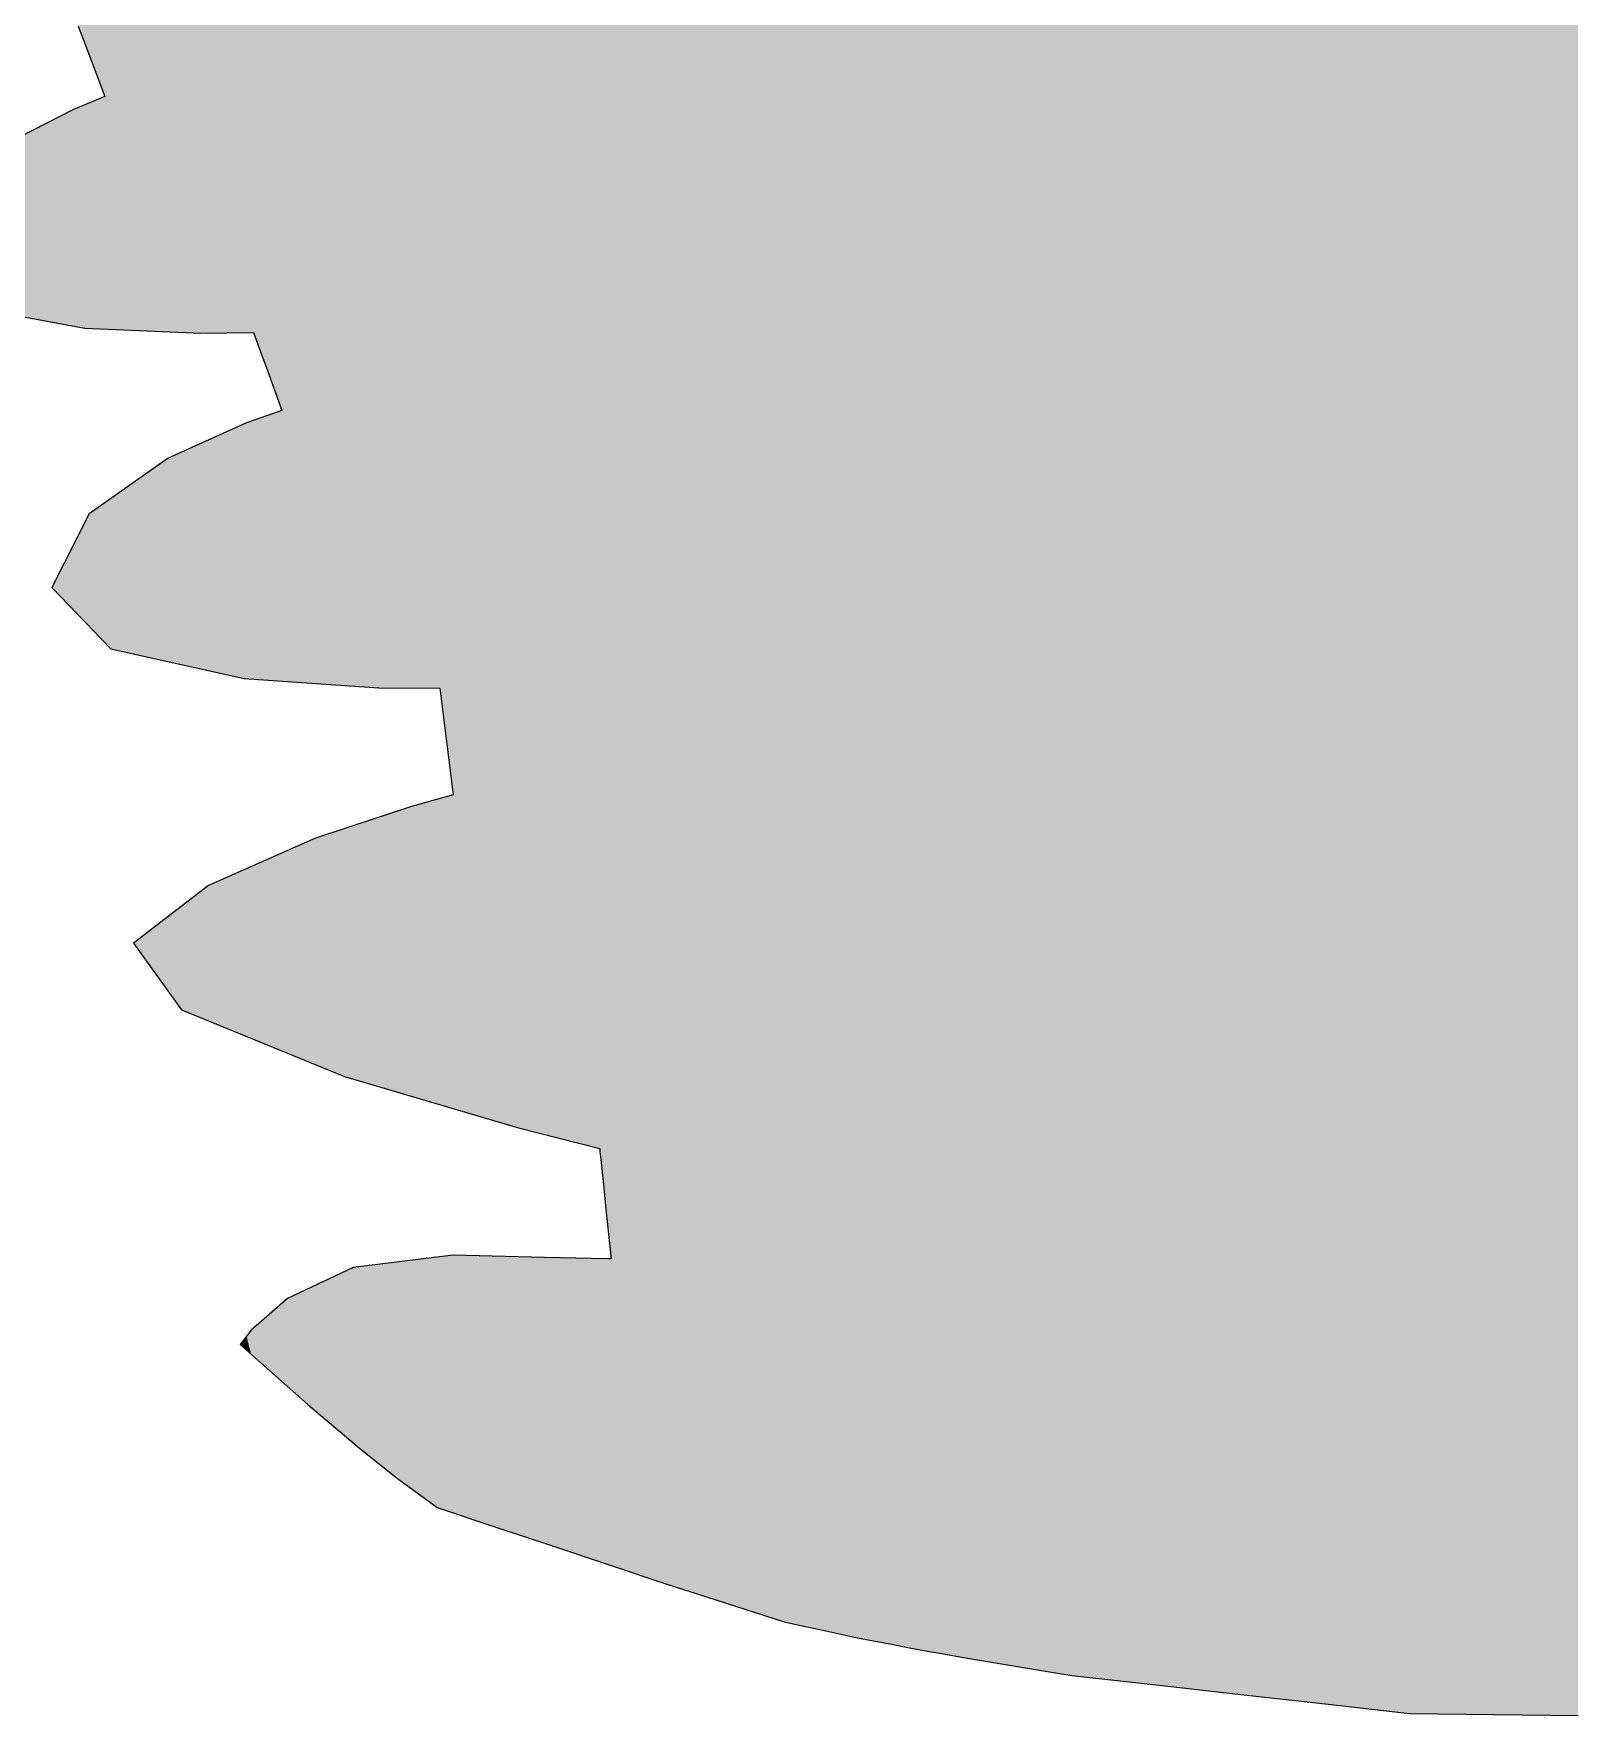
# Model space of a CAD drawing. Extents: x 100.5 to 179.4, y -130.4 to -85.9.
# Drawn here: x 121.7 to 139.99, y -130.34 to -110.41 of the extents above; entities that cross this region are included whole.
import ezdxf

# ---------------------------------------------------------------- set-up
doc = ezdxf.new("R2010")
doc.units = 0
doc.layers.add('LAYER_1', color=7, linetype='CONTINUOUS')

# ---------------------------------------------------------------- blocks, each defined once
blk = doc.blocks.new('*U1')
at = {"layer": 'LAYER_1', "color": 1}
for points in [[(122.23, -110.32), (122.23, -85.893), (122.309, -110.528)], [(122.309, -110.528), (122.23, -85.893), (122.309, -85.893)], [(122.309, -110.528), (122.309, -85.893), (122.36, -110.662)], [(122.36, -110.662), (122.309, -85.893), (122.36, -85.893)], [(122.36, -110.662), (122.36, -85.893), (122.388, -110.737)], [(122.388, -110.737), (122.36, -85.893), (122.388, -85.893)], [(122.388, -110.737), (122.388, -85.893), (122.467, -110.945)], [(122.467, -110.945), (122.388, -85.893), (122.467, -85.893)], [(122.467, -110.945), (122.467, -85.893), (122.546, -111.154)], [(122.546, -111.154), (122.467, -85.893), (122.546, -85.893)], [(122.546, -113.909), (122.546, -85.893), (122.614, -113.912)], [(122.614, -113.912), (122.546, -85.893), (122.614, -85.893)], [(122.614, -113.912), (122.614, -85.893), (122.884, -113.924)], [(122.884, -113.924), (122.614, -85.893), (122.884, -85.893)], [(122.884, -113.924), (122.884, -85.893), (123.296, -113.941)], [(123.296, -113.941), (122.884, -85.893), (123.296, -85.893)], [(123.296, -113.941), (123.296, -85.893), (123.452, -113.948)], [(123.452, -113.948), (123.296, -85.893), (123.452, -85.893)], [(123.452, -113.948), (123.452, -85.893), (123.683, -113.958)], [(123.683, -113.958), (123.452, -85.893), (123.683, -85.893)], [(123.683, -113.958), (123.683, -85.893), (123.771, -113.957)], [(123.771, -113.957), (123.683, -85.893), (123.771, -85.893)], [(123.771, -113.957), (123.771, -85.893), (124.147, -113.952)], [(124.147, -113.952), (123.771, -85.893), (124.147, -85.893)], [(124.147, -113.952), (124.147, -85.893), (124.197, -113.951)], [(124.197, -113.951), (124.147, -85.893), (124.197, -85.893)], [(124.197, -113.951), (124.197, -85.893), (124.223, -113.951)], [(124.223, -113.951), (124.197, -85.893), (124.223, -85.893)], [(124.223, -113.951), (124.223, -85.893), (124.278, -113.95)], [(124.278, -113.95), (124.223, -85.893), (124.278, -85.893)], [(124.278, -113.95), (124.278, -85.893), (124.304, -113.95)], [(124.304, -113.95), (124.278, -85.893), (124.304, -85.893)], [(124.304, -113.95), (124.304, -85.893), (124.389, -114.181)], [(124.389, -114.181), (124.304, -85.893), (124.389, -85.893)], [(124.389, -114.181), (124.389, -85.893), (124.474, -114.412)], [(124.474, -114.412), (124.389, -85.893), (124.474, -85.893)], [(124.474, -114.412), (124.474, -85.893), (124.558, -114.643)], [(124.558, -114.643), (124.474, -85.893), (124.558, -85.893)], [(124.558, -114.643), (124.558, -85.893), (124.643, -114.874)], [(124.643, -114.874), (124.558, -85.893), (124.643, -85.893)], [(124.643, -118.081), (124.643, -85.893), (124.707, -118.085)], [(124.707, -118.085), (124.643, -85.893), (124.707, -85.893)], [(124.707, -118.085), (124.707, -85.893), (124.948, -118.102)], [(124.948, -118.102), (124.707, -85.893), (124.948, -85.893)], [(124.948, -118.102), (124.948, -85.893), (125.04, -118.108)], [(125.04, -118.108), (124.948, -85.893), (125.04, -85.893)], [(125.04, -118.108), (125.04, -85.893), (125.384, -118.132)], [(125.384, -118.132), (125.04, -85.893), (125.384, -85.893)], [(125.384, -118.132), (125.384, -85.893), (125.488, -118.139)], [(125.488, -118.139), (125.384, -85.893), (125.488, -85.893)], [(125.488, -118.139), (125.488, -85.893), (125.561, -118.144)], [(125.561, -118.144), (125.488, -85.893), (125.561, -85.893)], [(125.561, -118.144), (125.561, -85.893), (125.789, -118.16)], [(125.789, -118.16), (125.561, -85.893), (125.789, -85.893)], [(125.789, -118.16), (125.789, -85.893), (126.013, -118.161)], [(126.013, -118.161), (125.789, -85.893), (126.013, -85.893)], [(126.013, -118.161), (126.013, -85.893), (126.178, -118.163)], [(126.178, -118.163), (126.013, -85.893), (126.178, -85.893)], [(126.178, -118.163), (126.178, -85.893), (126.333, -118.164)], [(126.333, -118.164), (126.178, -85.893), (126.333, -85.893)], [(126.333, -118.164), (126.333, -85.893), (126.352, -118.164)], [(126.352, -118.164), (126.333, -85.893), (126.352, -85.893)], [(126.352, -118.164), (126.352, -85.893), (126.388, -118.165)], [(126.388, -118.165), (126.352, -85.893), (126.388, -85.893)], [(126.388, -118.165), (126.388, -85.893), (126.434, -118.165)], [(126.434, -118.165), (126.388, -85.893), (126.434, -85.893)], [(126.434, -118.165), (126.434, -85.893), (126.482, -118.165)], [(126.482, -118.165), (126.434, -85.893), (126.482, -85.893)], [(126.482, -118.165), (126.482, -85.893), (126.514, -118.166)], [(126.514, -118.166), (126.482, -85.893), (126.514, -85.893)], [(126.514, -118.166), (126.514, -85.893), (126.553, -118.481)], [(126.553, -118.481), (126.514, -85.893), (126.553, -85.893)], [(126.553, -118.481), (126.553, -85.893), (126.593, -118.797)], [(126.593, -118.797), (126.553, -85.893), (126.593, -85.893)], [(126.593, -118.797), (126.593, -85.893), (126.632, -119.112)], [(126.632, -119.112), (126.593, -85.893), (126.632, -85.893)], [(126.632, -119.112), (126.632, -85.893), (126.672, -119.428)], [(126.672, -119.428), (126.632, -85.893), (126.672, -85.893)], [(126.672, -123.148), (126.672, -85.893), (127.166, -123.295)], [(127.166, -123.295), (126.672, -85.893), (127.166, -85.893)], [(127.166, -123.295), (127.166, -85.893), (127.446, -123.377)], [(127.446, -123.377), (127.166, -85.893), (127.446, -85.893)], [(127.446, -123.377), (127.446, -85.893), (127.754, -123.456)], [(127.754, -123.456), (127.446, -85.893), (127.754, -85.893)], [(127.754, -123.456), (127.754, -85.893), (127.849, -123.48)], [(127.849, -123.48), (127.754, -85.893), (127.849, -85.893)], [(127.849, -123.48), (127.849, -85.893), (128.309, -123.597)], [(128.309, -123.597), (127.849, -85.893), (128.309, -85.893)], [(128.309, -123.597), (128.309, -85.893), (128.408, -123.622)], [(128.408, -123.622), (128.309, -85.893), (128.408, -85.893)], [(128.408, -123.622), (128.408, -85.893), (128.411, -123.654)], [(128.411, -123.654), (128.408, -85.893), (128.411, -85.893)], [(128.411, -123.654), (128.411, -85.893), (128.414, -123.686)], [(128.414, -123.686), (128.411, -85.893), (128.414, -85.893)], [(128.414, -123.686), (128.414, -85.893), (128.418, -123.719)], [(128.418, -123.719), (128.414, -85.893), (128.418, -85.893)], [(128.418, -123.719), (128.418, -85.893), (128.421, -123.751)], [(128.421, -123.751), (128.418, -85.893), (128.421, -85.893)], [(128.421, -123.751), (128.421, -85.893), (128.452, -124.045)], [(128.452, -124.045), (128.421, -85.893), (128.452, -85.893)], [(128.452, -124.045), (128.452, -85.893), (128.482, -124.34)], [(128.482, -124.34), (128.452, -85.893), (128.482, -85.893)], [(128.482, -124.34), (128.482, -85.893), (128.513, -124.635)], [(128.513, -124.635), (128.482, -85.893), (128.513, -85.893)], [(128.513, -124.635), (128.513, -85.893), (128.514, -124.647)], [(128.514, -124.647), (128.513, -85.893), (128.514, -85.893)], [(128.514, -124.647), (128.514, -85.893), (128.532, -124.825)], [(128.532, -124.825), (128.514, -85.893), (128.532, -85.893)], [(128.532, -124.825), (128.532, -85.893), (128.543, -124.929)], [(128.543, -124.929), (128.532, -85.893), (128.543, -85.893)], [(128.543, -128.562), (128.543, -85.893), (129.216, -128.787)], [(129.216, -128.787), (128.543, -85.893), (129.216, -85.893)], [(129.216, -128.787), (129.216, -85.893), (129.561, -128.898)], [(129.561, -128.898), (129.216, -85.893), (129.561, -85.893)], [(129.561, -128.898), (129.561, -85.893), (129.905, -129.008)], [(129.905, -129.008), (129.561, -85.893), (129.905, -85.893)], [(129.905, -129.008), (129.905, -85.893), (130.25, -129.118)], [(130.25, -129.118), (129.905, -85.893), (130.25, -85.893)], [(130.25, -129.118), (130.25, -85.893), (130.595, -129.229)], [(130.595, -129.229), (130.25, -85.893), (130.595, -85.893)], [(130.595, -129.229), (130.595, -85.893), (130.807, -129.275)], [(130.807, -129.275), (130.595, -85.893), (130.807, -85.893)], [(130.807, -129.275), (130.807, -85.893), (131.018, -129.321)], [(131.018, -129.321), (130.807, -85.893), (131.018, -85.893)], [(131.018, -129.321), (131.018, -85.893), (131.229, -129.368)], [(131.229, -129.368), (131.018, -85.893), (131.229, -85.893)], [(131.229, -129.368), (131.229, -85.893), (131.441, -129.414)], [(131.441, -129.414), (131.229, -85.893), (131.441, -85.893)], [(131.441, -129.414), (131.441, -85.893), (131.653, -129.455)], [(131.653, -129.455), (131.441, -85.893), (131.653, -85.893)], [(131.653, -129.455), (131.653, -85.893), (131.866, -129.495)], [(131.866, -129.495), (131.653, -85.893), (131.866, -85.893)], [(131.866, -129.495), (131.866, -85.893), (132.079, -129.536)], [(132.079, -129.536), (131.866, -85.893), (132.079, -85.893)], [(132.079, -129.536), (132.079, -85.893), (132.292, -129.576)], [(132.292, -129.576), (132.079, -85.893), (132.292, -85.893)], [(132.292, -129.576), (132.292, -85.893), (132.505, -129.613)], [(132.505, -129.613), (132.292, -85.893), (132.505, -85.893)], [(132.505, -129.613), (132.505, -85.893), (132.719, -129.65)], [(132.719, -129.65), (132.505, -85.893), (132.719, -85.893)], [(132.719, -129.65), (132.719, -85.893), (132.932, -129.687)], [(132.932, -129.687), (132.719, -85.893), (132.932, -85.893)], [(132.932, -129.687), (132.932, -85.893), (133.145, -129.723)], [(133.145, -129.723), (132.932, -85.893), (133.145, -85.893)], [(133.145, -129.723), (133.145, -85.893), (133.359, -129.758)], [(133.359, -129.758), (133.145, -85.893), (133.359, -85.893)], [(133.359, -129.758), (133.359, -85.893), (133.573, -129.793)], [(133.573, -129.793), (133.359, -85.893), (133.573, -85.893)], [(133.573, -129.793), (133.573, -85.893), (133.787, -129.828)], [(133.787, -129.828), (133.573, -85.893), (133.787, -85.893)], [(133.787, -129.828), (133.787, -85.893), (134.001, -129.863)], [(134.001, -129.863), (133.787, -85.893), (134.001, -85.893)], [(134.001, -129.863), (134.001, -85.893), (135.002, -129.976)], [(135.002, -129.976), (134.001, -85.893), (135.002, -85.893)], [(135.002, -129.976), (135.002, -85.893), (136.003, -130.089)], [(136.003, -130.089), (135.002, -85.893), (136.003, -85.893)], [(136.003, -130.089), (136.003, -85.893), (137.005, -130.201)], [(137.005, -130.201), (136.003, -85.893), (137.005, -85.893)], [(137.005, -130.201), (137.005, -85.893), (138.006, -130.314)], [(138.006, -130.314), (137.005, -85.893), (138.006, -85.893)], [(138.006, -130.314), (138.006, -85.893), (139.004, -130.326)], [(139.004, -130.326), (138.006, -85.893), (139.004, -85.893)], [(139.004, -130.326), (139.004, -85.893), (139.984, -130.337)], [(139.984, -130.337), (139.004, -85.893), (139.984, -85.893)], [(139.984, -130.337), (139.984, -85.893), (140.001, -130.337)], [(140.001, -130.337), (139.984, -85.893), (140.001, -85.893)], [(122.467, -113.906), (122.388, -111.219), (122.467, -111.186)], [(122.546, -113.909), (122.467, -111.186), (122.546, -111.154)], [(122.467, -113.906), (122.467, -111.186), (122.546, -113.909)], [(122.174, -113.874), (121.915, -111.44), (122.174, -111.307)], [(122.23, -113.884), (122.174, -111.307), (122.23, -111.284)], [(122.174, -113.874), (122.174, -111.307), (122.23, -113.884)], [(122.309, -113.899), (122.23, -111.284), (122.309, -111.252)], [(122.23, -113.884), (122.23, -111.284), (122.309, -113.899)], [(122.36, -113.901), (122.309, -111.252), (122.36, -111.231)], [(122.309, -113.899), (122.309, -111.252), (122.36, -113.901)], [(122.388, -113.902), (122.36, -111.231), (122.388, -111.219)], [(122.36, -113.901), (122.36, -111.231), (122.388, -113.902)], [(122.388, -113.902), (122.388, -111.219), (122.467, -113.906)], [(121.915, -113.827), (121.486, -111.66), (121.915, -111.44)], [(121.915, -113.827), (121.915, -111.44), (122.174, -113.874)], [(121.486, -113.749), (121.486, -111.66), (121.915, -113.827)], [(124.389, -118.063), (124.304, -114.992), (124.389, -114.963)], [(124.474, -118.069), (124.389, -114.963), (124.474, -114.933)], [(124.389, -118.063), (124.389, -114.963), (124.474, -118.069)], [(124.558, -118.075), (124.474, -114.933), (124.558, -114.903)], [(124.474, -118.069), (124.474, -114.933), (124.558, -118.075)], [(124.643, -118.081), (124.558, -114.903), (124.643, -114.874)], [(124.558, -118.075), (124.558, -114.903), (124.643, -118.081)], [(124.147, -118.039), (123.771, -115.225), (124.147, -115.055)], [(124.197, -118.05), (124.147, -115.055), (124.197, -115.032)], [(124.147, -118.039), (124.147, -115.055), (124.197, -118.05)], [(124.223, -118.052), (124.197, -115.032), (124.223, -115.021)], [(124.197, -118.05), (124.197, -115.032), (124.223, -118.052)], [(124.278, -118.056), (124.223, -115.021), (124.278, -115.001)], [(124.223, -118.052), (124.223, -115.021), (124.278, -118.056)], [(124.304, -118.057), (124.278, -115.001), (124.304, -114.992)], [(124.278, -118.056), (124.278, -115.001), (124.304, -118.057)], [(124.304, -118.057), (124.304, -114.992), (124.389, -118.063)], [(123.452, -117.885), (123.296, -115.44), (123.452, -115.369)], [(123.683, -117.936), (123.452, -115.369), (123.683, -115.265)], [(123.452, -117.885), (123.452, -115.369), (123.683, -117.936)], [(123.771, -117.956), (123.683, -115.265), (123.771, -115.225)], [(123.683, -117.936), (123.683, -115.265), (123.771, -117.956)], [(123.771, -117.956), (123.771, -115.225), (124.147, -118.039)], [(123.296, -117.85), (122.884, -115.731), (123.296, -115.44)], [(123.296, -117.85), (123.296, -115.44), (123.452, -117.885)], [(122.884, -117.759), (122.614, -115.921), (122.884, -115.731)], [(122.884, -117.759), (122.884, -115.731), (123.296, -117.85)], [(122.546, -117.628), (122.467, -116.025), (122.546, -115.97)], [(122.614, -117.7), (122.546, -115.97), (122.614, -115.921)], [(122.546, -117.628), (122.546, -115.97), (122.614, -117.7)], [(122.614, -117.7), (122.614, -115.921), (122.884, -117.759)], [(122.36, -117.435), (122.309, -116.2), (122.36, -116.101)], [(122.388, -117.464), (122.36, -116.101), (122.388, -116.081)], [(122.36, -117.435), (122.36, -116.101), (122.388, -117.464)], [(122.467, -117.546), (122.388, -116.081), (122.467, -116.025)], [(122.388, -117.464), (122.388, -116.081), (122.467, -117.546)], [(122.467, -117.546), (122.467, -116.025), (122.546, -117.628)], [(122.23, -117.299), (122.174, -116.464), (122.23, -116.354)], [(122.309, -117.382), (122.23, -116.354), (122.309, -116.2)], [(122.23, -117.299), (122.23, -116.354), (122.309, -117.382)], [(122.309, -117.382), (122.309, -116.2), (122.36, -117.435)], [(122.174, -117.241), (121.915, -116.971), (122.174, -116.464)], [(122.174, -117.241), (122.174, -116.464), (122.23, -117.299)], [(126.333, -123.048), (126.178, -119.567), (126.333, -119.523)], [(126.352, -123.054), (126.333, -119.523), (126.352, -119.518)], [(126.333, -123.048), (126.333, -119.523), (126.352, -123.054)], [(126.388, -123.065), (126.352, -119.518), (126.388, -119.508)], [(126.352, -123.054), (126.352, -119.518), (126.388, -123.065)], [(126.434, -123.078), (126.388, -119.508), (126.434, -119.495)], [(126.388, -123.065), (126.388, -119.508), (126.434, -123.078)], [(126.482, -123.093), (126.434, -119.495), (126.482, -119.481)], [(126.434, -123.078), (126.434, -119.495), (126.482, -123.093)], [(126.514, -123.102), (126.482, -119.481), (126.514, -119.472)], [(126.482, -123.093), (126.482, -119.481), (126.514, -123.102)], [(126.553, -123.113), (126.514, -119.472), (126.553, -119.461)], [(126.514, -123.102), (126.514, -119.472), (126.553, -123.113)], [(126.593, -123.125), (126.553, -119.461), (126.593, -119.45)], [(126.553, -123.113), (126.553, -119.461), (126.593, -123.125)], [(126.632, -123.137), (126.593, -119.45), (126.632, -119.439)], [(126.593, -123.125), (126.593, -119.45), (126.632, -123.137)], [(126.672, -123.148), (126.632, -119.439), (126.672, -119.428)], [(126.632, -123.137), (126.632, -119.439), (126.672, -123.148)], [(125.789, -122.887), (125.561, -119.771), (125.789, -119.696)], [(126.013, -122.954), (125.789, -119.696), (126.013, -119.621)], [(125.789, -122.887), (125.789, -119.696), (126.013, -122.954)], [(126.178, -123.003), (126.013, -119.621), (126.178, -119.567)], [(126.013, -122.954), (126.013, -119.621), (126.178, -123.003)], [(126.178, -123.003), (126.178, -119.567), (126.333, -123.048)], [(125.04, -122.627), (124.948, -119.984), (125.04, -119.944)], [(125.384, -122.768), (125.04, -119.944), (125.384, -119.83)], [(125.04, -122.627), (125.04, -119.944), (125.384, -122.768)], [(125.488, -122.798), (125.384, -119.83), (125.488, -119.795)], [(125.384, -122.768), (125.384, -119.83), (125.488, -122.798)], [(125.561, -122.82), (125.488, -119.795), (125.561, -119.771)], [(125.488, -122.798), (125.488, -119.795), (125.561, -122.82)], [(125.561, -122.82), (125.561, -119.771), (125.789, -122.887)], [(124.558, -122.429), (124.474, -120.193), (124.558, -120.156)], [(124.643, -122.464), (124.558, -120.156), (124.643, -120.119)], [(124.558, -122.429), (124.558, -120.156), (124.643, -122.464)], [(124.707, -122.491), (124.643, -120.119), (124.707, -120.09)], [(124.643, -122.464), (124.643, -120.119), (124.707, -122.491)], [(124.948, -122.589), (124.707, -120.09), (124.948, -119.984)], [(124.707, -122.491), (124.707, -120.09), (124.948, -122.589)], [(124.948, -122.589), (124.948, -119.984), (125.04, -122.627)], [(124.147, -122.261), (123.771, -120.503), (124.147, -120.337)], [(124.197, -122.281), (124.147, -120.337), (124.197, -120.315)], [(124.147, -122.261), (124.147, -120.337), (124.197, -122.281)], [(124.223, -122.292), (124.197, -120.315), (124.223, -120.304)], [(124.197, -122.281), (124.197, -120.315), (124.223, -122.292)], [(124.278, -122.315), (124.223, -120.304), (124.278, -120.279)], [(124.223, -122.292), (124.223, -120.304), (124.278, -122.315)], [(124.304, -122.325), (124.278, -120.279), (124.304, -120.268)], [(124.278, -122.315), (124.278, -120.279), (124.304, -122.325)], [(124.389, -122.36), (124.304, -120.268), (124.389, -120.231)], [(124.304, -122.325), (124.304, -120.268), (124.389, -122.36)], [(124.474, -122.395), (124.389, -120.231), (124.474, -120.193)], [(124.389, -122.36), (124.389, -120.231), (124.474, -122.395)], [(124.474, -122.395), (124.474, -120.193), (124.558, -122.429)], [(123.771, -122.107), (123.683, -120.571), (123.771, -120.503)], [(123.771, -122.107), (123.771, -120.503), (124.147, -122.261)], [(123.452, -121.976), (123.296, -120.869), (123.452, -120.749)], [(123.683, -122.071), (123.452, -120.749), (123.683, -120.571)], [(123.452, -121.976), (123.452, -120.749), (123.683, -122.071)], [(123.683, -122.071), (123.683, -120.571), (123.771, -122.107)], [(123.296, -121.758), (122.884, -121.187), (123.296, -120.869)], [(123.296, -121.758), (123.296, -120.869), (123.452, -121.976)], [(126.333, -127.765), (126.178, -124.945), (126.333, -124.926)], [(126.352, -127.778), (126.333, -124.926), (126.352, -124.924)], [(126.333, -127.765), (126.333, -124.926), (126.352, -127.778)], [(126.388, -127.804), (126.352, -124.924), (126.388, -124.919)], [(126.352, -127.778), (126.352, -124.924), (126.388, -127.804)], [(126.434, -127.837), (126.388, -124.919), (126.434, -124.914)], [(126.388, -127.804), (126.388, -124.919), (126.434, -127.837)], [(126.482, -127.874), (126.434, -124.914), (126.482, -124.908)], [(126.434, -127.837), (126.434, -124.914), (126.482, -127.874)], [(126.514, -127.884), (126.482, -124.908), (126.514, -124.904)], [(126.482, -127.874), (126.482, -124.908), (126.514, -127.884)], [(126.553, -127.897), (126.514, -124.904), (126.553, -124.899)], [(126.514, -127.884), (126.514, -124.904), (126.553, -127.897)], [(126.593, -127.911), (126.553, -124.899), (126.593, -124.894)], [(126.553, -127.897), (126.553, -124.899), (126.593, -127.911)], [(126.632, -127.924), (126.593, -124.894), (126.632, -124.889)], [(126.593, -127.911), (126.593, -124.894), (126.632, -127.924)], [(126.672, -127.937), (126.632, -124.889), (126.672, -124.884)], [(126.632, -127.924), (126.632, -124.889), (126.672, -127.937)], [(126.672, -127.937), (126.672, -124.884), (127.166, -128.102)], [(127.166, -128.102), (126.672, -124.884), (127.166, -124.896)], [(127.166, -128.102), (127.166, -124.896), (127.446, -128.196)], [(127.446, -128.196), (127.166, -124.896), (127.446, -124.903)], [(127.446, -128.196), (127.446, -124.903), (127.754, -128.299)], [(127.754, -128.299), (127.446, -124.903), (127.754, -124.91)], [(127.754, -128.299), (127.754, -124.91), (127.849, -128.33)], [(127.849, -128.33), (127.754, -124.91), (127.849, -124.913)], [(127.849, -128.33), (127.849, -124.913), (128.309, -128.484)], [(128.309, -128.484), (127.849, -124.913), (128.309, -124.924)], [(128.309, -128.484), (128.309, -124.924), (128.408, -128.517)], [(128.408, -128.517), (128.309, -124.924), (128.408, -124.926)], [(128.408, -128.517), (128.408, -124.926), (128.411, -128.518)], [(128.411, -128.518), (128.408, -124.926), (128.411, -124.926)], [(128.411, -128.518), (128.411, -124.926), (128.414, -128.519)], [(128.414, -128.519), (128.411, -124.926), (128.414, -124.926)], [(128.414, -128.519), (128.414, -124.926), (128.418, -128.521)], [(128.418, -128.521), (128.414, -124.926), (128.418, -124.926)], [(128.418, -128.521), (128.418, -124.926), (128.421, -128.522)], [(128.421, -128.522), (128.418, -124.926), (128.421, -124.926)], [(128.421, -128.522), (128.421, -124.926), (128.452, -128.532)], [(128.452, -128.532), (128.421, -124.926), (128.452, -124.927)], [(128.452, -128.532), (128.452, -124.927), (128.482, -128.542)], [(128.482, -128.542), (128.452, -124.927), (128.482, -124.928)], [(128.482, -128.542), (128.482, -124.928), (128.513, -128.552)], [(128.513, -128.552), (128.482, -124.928), (128.513, -124.929)], [(128.513, -128.552), (128.513, -124.929), (128.514, -128.553)], [(128.514, -128.553), (128.513, -124.929), (128.514, -124.929)], [(128.514, -128.553), (128.514, -124.929), (128.532, -128.559)], [(128.532, -128.559), (128.514, -124.929), (128.532, -124.929)], [(128.532, -128.559), (128.532, -124.929), (128.543, -128.562)], [(128.543, -128.562), (128.532, -124.929), (128.543, -124.929)], [(125.384, -127.021), (125.04, -125.241), (125.384, -125.08)], [(125.488, -127.109), (125.384, -125.08), (125.488, -125.031)], [(125.384, -127.021), (125.384, -125.08), (125.488, -127.109)], [(125.561, -127.171), (125.488, -125.031), (125.561, -125.022)], [(125.488, -127.109), (125.488, -125.031), (125.561, -127.171)], [(125.789, -127.353), (125.561, -125.022), (125.789, -124.993)], [(125.561, -127.171), (125.561, -125.022), (125.789, -127.353)], [(126.013, -127.532), (125.789, -124.993), (126.013, -124.966)], [(125.789, -127.353), (125.789, -124.993), (126.013, -127.532)], [(126.178, -127.652), (126.013, -124.966), (126.178, -124.945)], [(126.013, -127.532), (126.013, -124.966), (126.178, -127.652)], [(126.178, -127.652), (126.178, -124.945), (126.333, -127.765)], [(124.948, -126.652), (124.707, -125.397), (124.948, -125.284)], [(125.04, -126.73), (124.948, -125.284), (125.04, -125.241)], [(124.948, -126.652), (124.948, -125.284), (125.04, -126.73)], [(125.04, -126.73), (125.04, -125.241), (125.384, -127.021)], [(124.558, -126.308), (124.474, -125.601), (124.558, -125.527)], [(124.643, -126.382), (124.558, -125.527), (124.643, -125.454)], [(124.558, -126.308), (124.558, -125.527), (124.643, -126.382)], [(124.707, -126.44), (124.643, -125.454), (124.707, -125.397)], [(124.643, -126.382), (124.643, -125.454), (124.707, -126.44)], [(124.707, -126.44), (124.707, -125.397), (124.948, -126.652)], [(124.389, -126.158), (124.304, -125.749), (124.389, -125.675)], [(124.474, -126.233), (124.389, -125.675), (124.474, -125.601)], [(124.389, -126.158), (124.389, -125.675), (124.474, -126.233)], [(124.474, -126.233), (124.474, -125.601), (124.558, -126.308)], [(124.197, -125.989), (124.147, -125.944), (124.197, -125.877)], [(124.223, -126.011), (124.197, -125.877), (124.223, -125.844)], [(124.197, -125.989), (124.197, -125.877), (124.223, -126.011)], [(124.278, -126.06), (124.223, -125.844), (124.278, -125.772)], [(124.223, -126.011), (124.223, -125.844), (124.278, -126.06)], [(124.304, -126.083), (124.278, -125.772), (124.304, -125.749)], [(124.278, -126.06), (124.278, -125.772), (124.304, -126.083)], [(124.304, -126.083), (124.304, -125.749), (124.389, -126.158)]]:
    blk.add_solid(points, dxfattribs=at)

msp = doc.modelspace()

# ---------------------------------------------------------------- linework, layer by layer
at = {"layer": 'LAYER_1'}
for points in [[(122.23, -110.32), (122.309, -110.528), (122.388, -110.737), (122.467, -110.945), (122.546, -111.154), (122.174, -111.307), (121.362, -111.723)], [(120.918, -113.645), (122.309, -113.899), (123.683, -113.958), (124.304, -113.95), (124.389, -114.181), (124.474, -114.412), (124.558, -114.643), (124.643, -114.874), (124.223, -115.021), (123.296, -115.44), (122.36, -116.101), (121.915, -116.971), (122.614, -117.7), (124.197, -118.05), (125.789, -118.16), (126.514, -118.166), (126.553, -118.481), (126.593, -118.797), (126.632, -119.112), (126.672, -119.428), (126.178, -119.567), (125.04, -119.944), (123.771, -120.503), (122.884, -121.187), (123.452, -121.976), (125.384, -122.768), (127.446, -123.377), (128.408, -123.622), (128.411, -123.654), (128.414, -123.686), (128.418, -123.719), (128.421, -123.751), (128.452, -124.045), (128.482, -124.34), (128.513, -124.635), (128.543, -124.929), (128.514, -124.929), (128.309, -124.924), (127.754, -124.91), (126.672, -124.884), (125.488, -125.031), (124.707, -125.397), (124.278, -125.772), (124.147, -125.944), (124.948, -126.652), (125.561, -127.171), (126.013, -127.532), (126.333, -127.765), (126.352, -127.778), (126.388, -127.804), (126.434, -127.837), (126.482, -127.874), (127.166, -128.102), (127.849, -128.33), (128.532, -128.559), (129.216, -128.787), (129.561, -128.898), (129.905, -129.008), (130.25, -129.118), (130.595, -129.229), (130.807, -129.275), (131.018, -129.321), (131.229, -129.368), (131.441, -129.414), (131.653, -129.455), (131.866, -129.495), (132.079, -129.536), (132.292, -129.576), (132.505, -129.613), (132.719, -129.65), (132.932, -129.687), (133.145, -129.723), (133.359, -129.758), (133.573, -129.793), (133.787, -129.828), (134.001, -129.863), (135.002, -129.976), (136.003, -130.089), (137.005, -130.201), (138.006, -130.314), (139.004, -130.326), (140.001, -130.337)]]:
    msp.add_lwpolyline(points, dxfattribs=at)

# ---------------------------------------------------------------- block references
at = {"layer": 'LAYER_1', "color": 1}
msp.add_blockref('*U1', (0, 0), dxfattribs=at)

doc.saveas('drawing.dxf')
